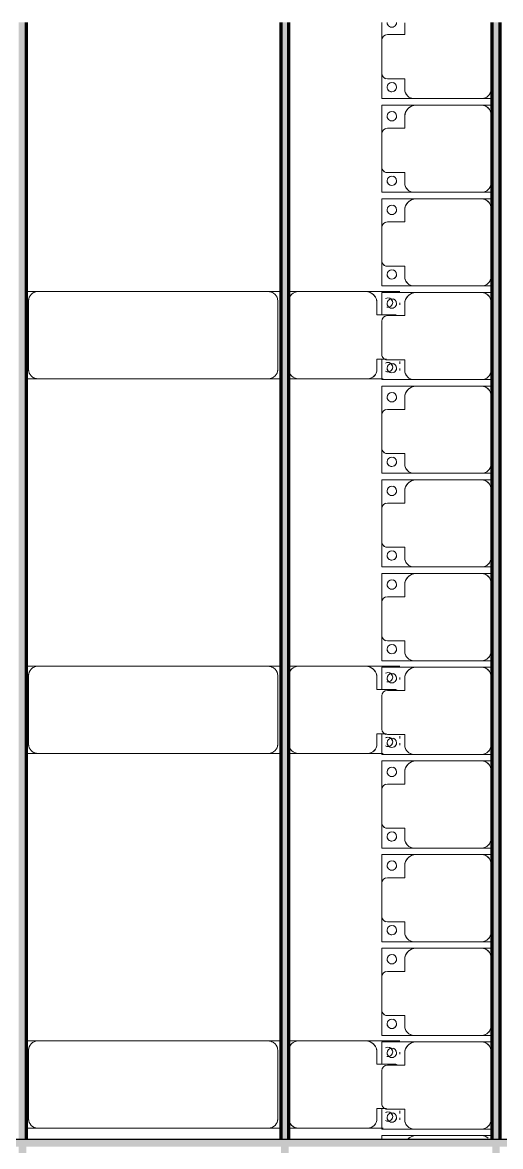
# Model space of a CAD drawing. Header units: millimetres. Extents: x -268744 to 115753, y -96240 to -10461.
# Drawn here: x -186964 to -184413, y -40647 to -34647 of the extents above; entities that cross this region are included whole.
import ezdxf

# ---------------------------------------------------------------- set-up
doc = ezdxf.new("R2010")
doc.units = ezdxf.units.MM
doc.layers.add('A-GENM', color=13, linetype='Continuous', lineweight=9)
doc.layers.add('S-BEAM', color=12, linetype='Continuous', lineweight=9)

# ---------------------------------------------------------------- blocks, each defined once
blk = doc.blocks.new('Dai phao do pin - DẢI PHAO ĐỠ PIN-V13-KHUNG KẾT CẤU BÈ PIN 1')
at = {"layer": 'A-GENM', "color": 7}
for p, q in [((67087.6, 241.6), (67149.7, 241.6)), ((67087.6, 241.6), (67149.7, 241.6)), ((68380.3, 241.6), (67149.7, 241.6)), ((68380.3, 241.6), (68447.6, 241.6)), ((68380.3, 241.6), (68447.6, 241.6)), ((68487.6, 241.6), (68539.7, 241.6)), ((68487.6, 241.6), (68539.7, 241.6)), ((68899.7, 241.6), (68539.7, 241.6)), ((68899.7, 241.6), (69082.2, 241.6)), ((69082.2, 241.6), (68899.7, 241.6)), ((67099.7, 191.6), (67099.7, -173.4)), ((68430.3, -173.4), (68430.3, 191.6)), ((68489.7, 191.6), (68489.7, -173.4)), ((68959.7, 118.2), (68959.7, 181.6)), ((69082.2, 181.2), (69082.2, 170.6)), ((69082.2, 170.6), (69082.2, 181.2)), ((69052.2, 118.2), (68959.7, 118.2)), ((68959.7, -173.4), (68959.7, -118.2)), ((68959.7, -118.2), (69010.6, -118.2)), ((69082.2, -131.3), (69082.2, -144.7)), ((69082.2, -144.7), (69082.2, -131.3)), ((69082.2, -168), (69082.2, -178.9)), ((69082.2, -178.9), (69082.2, -168)), ((67149.7, -223.4), (67087.6, -223.4)), ((67149.7, -223.4), (67087.6, -223.4)), ((67149.7, -223.4), (68380.3, -223.4)), ((68447.6, -223.4), (68380.3, -223.4)), ((68447.6, -223.4), (68380.3, -223.4)), ((68539.7, -223.4), (68487.6, -223.4)), ((68539.7, -223.4), (68487.6, -223.4)), ((68539.7, -223.4), (68909.7, -223.4)), ((68993.6, -223.4), (68909.7, -223.4)), ((68909.7, -223.4), (68993.6, -223.4))]:
    blk.add_line(p, q, dxfattribs=at)
for centre, radius, start, end in [((67149.7, 191.6), 50, 90, 180), ((68380.3, 191.6), 50, 360, 90), ((68380.3, 191.6), 50, 60, 90), ((68539.7, 191.6), 50, 90, 180), ((68899.7, 181.6), 60, 360, 90), ((67149.7, 191.6), 50, 150, 180), ((67149.7, 191.6), 50, 105, 135), ((68380.3, 191.6), 50, 15, 30), ((68539.7, 191.6), 50, 105, 180), ((68899.7, 181.6), 60, 360, 60), ((69018.6, 183.2), 25, 0, 120), ((69018.6, 183.2), 25, 90, 120), ((69018.6, 183.2), 25, 255, 0), ((69018.6, 183.2), 25, 255, 0), ((69018.6, 183.2), 25, 0, 89.86693), ((69052.2, 88.2), 30, 60, 90), ((67149.7, -173.4), 50, 180, 270), ((67149.7, -173.4), 50, 180, 210), ((68380.3, -173.4), 50, 270, 0), ((68380.3, -173.4), 50, 330, 0), ((68539.7, -173.4), 50, 180, 270), ((68539.7, -173.4), 50, 180, 255), ((68909.7, -173.4), 50, 270, 360), ((68909.7, -173.4), 50, 285, 360), ((69018.6, -161.8), 25, 0, 120), ((69018.6, -161.8), 25, 105, 120), ((69018.6, -161.8), 25, 240, 0), ((69018.6, -161.8), 25, 0, 89.86693), ((69018.6, -161.8), 25, 270.13307, 0), ((67149.7, -173.4), 50, 240, 270), ((68380.3, -173.4), 50, 285, 300), ((69018.6, -161.8), 25, 240, 270)]:
    blk.add_arc(centre, radius, start, end, dxfattribs=at)
blk = doc.blocks.new('Dai phao do pin - DẢI PHAO ĐỠ PIN-V15-KHUNG KẾT CẤU BÈ PIN 1')
at = {"layer": 'A-GENM', "color": 7}
for p, q in [((67087.6, 241.6), (67149.7, 241.6)), ((67087.6, 241.6), (67149.7, 241.6)), ((68380.3, 241.6), (67149.7, 241.6)), ((68380.3, 241.6), (68447.6, 241.6)), ((68380.3, 241.6), (68447.6, 241.6)), ((68487.6, 241.6), (68539.7, 241.6)), ((68487.6, 241.6), (68539.7, 241.6)), ((68899.7, 241.6), (68539.7, 241.6)), ((68899.7, 241.6), (69082.2, 241.6)), ((69082.2, 241.6), (68899.7, 241.6)), ((67099.7, 191.6), (67099.7, -173.4)), ((68430.3, -173.4), (68430.3, 191.6)), ((68489.7, 191.6), (68489.7, -173.4)), ((68959.7, 118.2), (68959.7, 181.6)), ((69082.2, 181.2), (69082.2, 170.6)), ((69082.2, 170.6), (69082.2, 181.2)), ((69052.2, 118.2), (68959.7, 118.2)), ((68959.7, -173.4), (68959.7, -118.2)), ((68959.7, -118.2), (69010.6, -118.2)), ((69082.2, -131.3), (69082.2, -144.7)), ((69082.2, -144.7), (69082.2, -131.3)), ((69082.2, -168), (69082.2, -178.9)), ((69082.2, -178.9), (69082.2, -168)), ((67149.7, -223.4), (67087.6, -223.4)), ((67149.7, -223.4), (67087.6, -223.4)), ((67149.7, -223.4), (68380.3, -223.4)), ((68447.6, -223.4), (68380.3, -223.4)), ((68447.6, -223.4), (68380.3, -223.4)), ((68539.7, -223.4), (68487.6, -223.4)), ((68539.7, -223.4), (68487.6, -223.4)), ((68539.7, -223.4), (68909.7, -223.4)), ((68993.6, -223.4), (68909.7, -223.4)), ((68909.7, -223.4), (68993.6, -223.4))]:
    blk.add_line(p, q, dxfattribs=at)
for centre, radius, start, end in [((67149.7, 191.6), 50, 90, 180), ((68380.3, 191.6), 50, 360, 90), ((68380.3, 191.6), 50, 60, 90), ((68539.7, 191.6), 50, 90, 180), ((68899.7, 181.6), 60, 360, 90), ((67149.7, 191.6), 50, 150, 180), ((67149.7, 191.6), 50, 105, 135), ((68380.3, 191.6), 50, 15, 30), ((68539.7, 191.6), 50, 105, 180), ((68899.7, 181.6), 60, 360, 60), ((69018.6, 183.2), 25, 0, 120), ((69018.6, 183.2), 25, 90, 120), ((69018.6, 183.2), 25, 255, 0), ((69018.6, 183.2), 25, 255, 0), ((69018.6, 183.2), 25, 0, 89.86693), ((69052.2, 88.2), 30, 60, 90), ((67149.7, -173.4), 50, 180, 270), ((67149.7, -173.4), 50, 180, 210), ((68380.3, -173.4), 50, 270, 0), ((68380.3, -173.4), 50, 330, 0), ((68539.7, -173.4), 50, 180, 270), ((68539.7, -173.4), 50, 180, 255), ((68909.7, -173.4), 50, 270, 360), ((68909.7, -173.4), 50, 285, 360), ((69018.6, -161.8), 25, 0, 120), ((69018.6, -161.8), 25, 105, 120), ((69018.6, -161.8), 25, 240, 0), ((69018.6, -161.8), 25, 0, 89.86693), ((69018.6, -161.8), 25, 270.13307, 0), ((67149.7, -173.4), 50, 240, 270), ((68380.3, -173.4), 50, 285, 300), ((69018.6, -161.8), 25, 240, 270)]:
    blk.add_arc(centre, radius, start, end, dxfattribs=at)
blk = doc.blocks.new('Dai phao do pin - DẢI PHAO ĐỠ PIN-V16-KHUNG KẾT CẤU BÈ PIN 1')
at = {"layer": 'A-GENM', "color": 7}
for p, q in [((67087.6, 241.6), (67149.7, 241.6)), ((67087.6, 241.6), (67149.7, 241.6)), ((68380.3, 241.6), (67149.7, 241.6)), ((68380.3, 241.6), (68447.6, 241.6)), ((68380.3, 241.6), (68447.6, 241.6)), ((68487.6, 241.6), (68539.7, 241.6)), ((68487.6, 241.6), (68539.7, 241.6)), ((68899.7, 241.6), (68539.7, 241.6)), ((68899.7, 241.6), (69082.2, 241.6)), ((69082.2, 241.6), (68899.7, 241.6)), ((67099.7, 191.6), (67099.7, -173.4)), ((68430.3, -173.4), (68430.3, 191.6)), ((68489.7, 191.6), (68489.7, -173.4)), ((68959.7, 118.2), (68959.7, 181.6)), ((69082.2, 181.2), (69082.2, 170.6)), ((69082.2, 170.6), (69082.2, 181.2)), ((69052.2, 118.2), (68959.7, 118.2)), ((68959.7, -173.4), (68959.7, -118.2)), ((68959.7, -118.2), (69010.6, -118.2)), ((69082.2, -131.3), (69082.2, -144.7)), ((69082.2, -144.7), (69082.2, -131.3)), ((69082.2, -168), (69082.2, -178.9)), ((69082.2, -178.9), (69082.2, -168)), ((67149.7, -223.4), (67087.6, -223.4)), ((67149.7, -223.4), (67087.6, -223.4)), ((67149.7, -223.4), (68380.3, -223.4)), ((68447.6, -223.4), (68380.3, -223.4)), ((68447.6, -223.4), (68380.3, -223.4)), ((68539.7, -223.4), (68487.6, -223.4)), ((68539.7, -223.4), (68487.6, -223.4)), ((68539.7, -223.4), (68909.7, -223.4)), ((68993.6, -223.4), (68909.7, -223.4)), ((68909.7, -223.4), (68993.6, -223.4))]:
    blk.add_line(p, q, dxfattribs=at)
for centre, radius, start, end in [((67149.7, 191.6), 50, 90, 180), ((68380.3, 191.6), 50, 360, 90), ((68380.3, 191.6), 50, 60, 90), ((68539.7, 191.6), 50, 90, 180), ((68899.7, 181.6), 60, 360, 90), ((67149.7, 191.6), 50, 150, 180), ((67149.7, 191.6), 50, 105, 135), ((68380.3, 191.6), 50, 15, 30), ((68539.7, 191.6), 50, 105, 180), ((68899.7, 181.6), 60, 360, 60), ((69018.6, 183.2), 25, 0, 120), ((69018.6, 183.2), 25, 90, 120), ((69018.6, 183.2), 25, 255, 0), ((69018.6, 183.2), 25, 255, 0), ((69018.6, 183.2), 25, 0, 89.86693), ((69052.2, 88.2), 30, 60, 90), ((67149.7, -173.4), 50, 180, 270), ((67149.7, -173.4), 50, 180, 210), ((68380.3, -173.4), 50, 270, 0), ((68380.3, -173.4), 50, 330, 0), ((68539.7, -173.4), 50, 180, 270), ((68539.7, -173.4), 50, 180, 255), ((68909.7, -173.4), 50, 270, 360), ((68909.7, -173.4), 50, 285, 360), ((69018.6, -161.8), 25, 0, 120), ((69018.6, -161.8), 25, 105, 120), ((69018.6, -161.8), 25, 240, 0), ((69018.6, -161.8), 25, 0, 89.86693), ((69018.6, -161.8), 25, 270.13307, 0), ((67149.7, -173.4), 50, 240, 270), ((68380.3, -173.4), 50, 285, 300), ((69018.6, -161.8), 25, 240, 270)]:
    blk.add_arc(centre, radius, start, end, dxfattribs=at)
blk = doc.blocks.new('Dầm C52 - Hộp 40x60-V24-KHUNG KẾT CẤU BÈ PIN 1')
at = {"layer": 'S-BEAM', "lineweight": 25}
blk.add_hatch(color=4, dxfattribs=at).paths.add_polyline_path([(-145811, -20), (145811, -20), (145811, 20), (-145811, 20)])
at = {"layer": 'S-BEAM', "color": 4, "lineweight": 25}
blk.add_line((-145811, 20), (145811, 20), dxfattribs=at)
blk = doc.blocks.new('Dải phao đi lại kèm đỡ invester - DẢI PHAO ĐI LẠI-102783-KHUNG KẾT CẤU BÈ PIN 1')
at = {"layer": 'A-GENM', "color": 7}
for p, q in [((14673.4, -729.7), (14316.8, -729.7)), ((14723.4, -722.4), (14723.4, -779.7)), ((14723.4, -722.4), (14723.4, -779.7)), ((14723.4, -1139.7), (14723.4, -779.7)), ((14758.4, -779.7), (14758.4, -722.4)), ((14758.4, -779.7), (14758.4, -722.4)), ((14758.4, -779.7), (14758.4, -1129.7)), ((15173.4, -729.7), (14808.4, -729.7)), ((15223.4, -722.4), (15223.4, -779.7)), ((15223.4, -722.4), (15223.4, -779.7)), ((15223.4, -1139.7), (15223.4, -779.7)), ((15258.4, -779.7), (15258.4, -722.4)), ((15258.4, -779.7), (15258.4, -722.4)), ((15258.4, -779.7), (15258.4, -1129.7)), ((15673.4, -729.7), (15308.4, -729.7)), ((15723.4, -722.4), (15723.4, -779.7)), ((15723.4, -722.4), (15723.4, -779.7)), ((15723.4, -1139.7), (15723.4, -779.7)), ((15758.4, -779.7), (15758.4, -722.4)), ((15758.4, -779.7), (15758.4, -722.4)), ((15758.4, -779.7), (15758.4, -1129.7)), ((16173.4, -729.7), (15808.4, -729.7)), ((16223.4, -722.4), (16223.4, -779.7)), ((16223.4, -722.4), (16223.4, -779.7)), ((16223.4, -1139.7), (16223.4, -779.7)), ((16258.4, -779.7), (16258.4, -722.4)), ((16258.4, -779.7), (16258.4, -722.4)), ((16258.4, -779.7), (16258.4, -1129.7)), ((16673.4, -729.7), (16308.4, -729.7)), ((16723.4, -722.4), (16723.4, -779.7)), ((16723.4, -722.4), (16723.4, -779.7)), ((16723.4, -1139.7), (16723.4, -779.7)), ((16758.4, -779.7), (16758.4, -722.4)), ((16758.4, -779.7), (16758.4, -722.4)), ((16758.4, -779.7), (16758.4, -1129.7)), ((17173.4, -729.7), (16808.4, -729.7)), ((17223.4, -722.4), (17223.4, -779.7)), ((17223.4, -722.4), (17223.4, -779.7)), ((17223.4, -1139.7), (17223.4, -779.7)), ((17258.4, -779.7), (17258.4, -722.4)), ((17258.4, -779.7), (17258.4, -722.4)), ((17258.4, -779.7), (17258.4, -1129.7)), ((17673.4, -729.7), (17308.4, -729.7)), ((17723.4, -722.4), (17723.4, -779.7)), ((17723.4, -722.4), (17723.4, -779.7)), ((17723.4, -1139.7), (17723.4, -779.7)), ((17758.4, -779.7), (17758.4, -722.4)), ((17758.4, -779.7), (17758.4, -722.4)), ((17758.4, -779.7), (17758.4, -1129.7)), ((18173.4, -729.7), (17808.4, -729.7)), ((18223.4, -722.4), (18223.4, -779.7)), ((18223.4, -722.4), (18223.4, -779.7)), ((18223.4, -1139.7), (18223.4, -779.7)), ((18258.4, -779.7), (18258.4, -722.4)), ((18258.4, -779.7), (18258.4, -722.4)), ((18258.4, -779.7), (18258.4, -1129.7)), ((18673.4, -729.7), (18308.4, -729.7)), ((18723.4, -722.4), (18723.4, -779.7)), ((18723.4, -722.4), (18723.4, -779.7)), ((18723.4, -1139.7), (18723.4, -779.7)), ((18758.4, -779.7), (18758.4, -722.4)), ((18758.4, -779.7), (18758.4, -722.4)), ((18758.4, -779.7), (18758.4, -1129.7)), ((19173.4, -729.7), (18808.4, -729.7)), ((19223.4, -722.4), (19223.4, -779.7)), ((19223.4, -722.4), (19223.4, -779.7)), ((19223.4, -1139.7), (19223.4, -779.7)), ((19258.4, -779.7), (19258.4, -722.4)), ((19258.4, -779.7), (19258.4, -722.4)), ((19258.4, -779.7), (19258.4, -1129.7)), ((19673.4, -729.7), (19308.4, -729.7)), ((19723.4, -722.4), (19723.4, -779.7)), ((19723.4, -722.4), (19723.4, -779.7)), ((19723.4, -1139.7), (19723.4, -779.7)), ((19758.4, -779.7), (19758.4, -722.4)), ((19758.4, -779.7), (19758.4, -722.4)), ((19758.4, -779.7), (19758.4, -1129.7)), ((20173.4, -729.7), (19808.4, -729.7)), ((20223.4, -722.4), (20223.4, -779.7)), ((20223.4, -722.4), (20223.4, -779.7)), ((20223.4, -1139.7), (20223.4, -779.7)), ((20258.4, -779.7), (20258.4, -722.4)), ((20258.4, -779.7), (20258.4, -722.4)), ((20258.4, -779.7), (20258.4, -1129.7)), ((14723.4, -1139.7), (14723.4, -1312.2)), ((14723.4, -1312.2), (14723.4, -1139.7)), ((14758.4, -1312.2), (14758.4, -1129.7)), ((14758.4, -1129.7), (14758.4, -1312.2)), ((15223.4, -1139.7), (15223.4, -1312.2)), ((15223.4, -1312.2), (15223.4, -1139.7)), ((15258.4, -1312.2), (15258.4, -1129.7)), ((15258.4, -1129.7), (15258.4, -1312.2)), ((15723.4, -1139.7), (15723.4, -1312.2)), ((15723.4, -1312.2), (15723.4, -1139.7)), ((15758.4, -1312.2), (15758.4, -1129.7)), ((15758.4, -1129.7), (15758.4, -1312.2)), ((16223.4, -1139.7), (16223.4, -1312.2)), ((16223.4, -1312.2), (16223.4, -1139.7)), ((16258.4, -1312.2), (16258.4, -1129.7)), ((16258.4, -1129.7), (16258.4, -1312.2)), ((16723.4, -1139.7), (16723.4, -1312.2)), ((16723.4, -1312.2), (16723.4, -1139.7)), ((16758.4, -1312.2), (16758.4, -1129.7)), ((16758.4, -1129.7), (16758.4, -1312.2)), ((17223.4, -1139.7), (17223.4, -1312.2)), ((17223.4, -1312.2), (17223.4, -1139.7)), ((17258.4, -1312.2), (17258.4, -1129.7)), ((17258.4, -1129.7), (17258.4, -1312.2)), ((17723.4, -1139.7), (17723.4, -1312.2)), ((17723.4, -1312.2), (17723.4, -1139.7)), ((17758.4, -1312.2), (17758.4, -1129.7)), ((17758.4, -1129.7), (17758.4, -1312.2)), ((18223.4, -1139.7), (18223.4, -1312.2)), ((18223.4, -1312.2), (18223.4, -1139.7)), ((18258.4, -1312.2), (18258.4, -1129.7)), ((18258.4, -1129.7), (18258.4, -1312.2)), ((18723.4, -1139.7), (18723.4, -1312.2)), ((18723.4, -1312.2), (18723.4, -1139.7)), ((18758.4, -1312.2), (18758.4, -1129.7)), ((18758.4, -1129.7), (18758.4, -1312.2)), ((19223.4, -1139.7), (19223.4, -1312.2)), ((19223.4, -1312.2), (19223.4, -1139.7)), ((19258.4, -1312.2), (19258.4, -1129.7)), ((19258.4, -1129.7), (19258.4, -1312.2)), ((19723.4, -1139.7), (19723.4, -1312.2)), ((19723.4, -1312.2), (19723.4, -1139.7)), ((19758.4, -1312.2), (19758.4, -1129.7)), ((19758.4, -1129.7), (19758.4, -1312.2)), ((20223.4, -1139.7), (20223.4, -1312.2)), ((20223.4, -1312.2), (20223.4, -1139.7)), ((20258.4, -1312.2), (20258.4, -1129.7)), ((20258.4, -1129.7), (20258.4, -1312.2)), ((14318.4, -1189.7), (14381.8, -1189.7)), ((14381.8, -1189.7), (14381.8, -1282.2)), ((14618.2, -1282.2), (14618.2, -1189.7)), ((14618.2, -1189.7), (14673.4, -1189.7)), ((14818.4, -1189.7), (14881.8, -1189.7)), ((14881.8, -1189.7), (14881.8, -1282.2)), ((15118.2, -1282.2), (15118.2, -1189.7)), ((15118.2, -1189.7), (15173.4, -1189.7)), ((15318.4, -1189.7), (15381.8, -1189.7)), ((15381.8, -1189.7), (15381.8, -1282.2)), ((15618.2, -1282.2), (15618.2, -1189.7)), ((15618.2, -1189.7), (15673.4, -1189.7)), ((15818.4, -1189.7), (15881.8, -1189.7)), ((15881.8, -1189.7), (15881.8, -1282.2)), ((16118.2, -1282.2), (16118.2, -1189.7)), ((16118.2, -1189.7), (16173.4, -1189.7)), ((16318.4, -1189.7), (16381.8, -1189.7)), ((16381.8, -1189.7), (16381.8, -1282.2)), ((16618.2, -1282.2), (16618.2, -1189.7)), ((16618.2, -1189.7), (16673.4, -1189.7)), ((16818.4, -1189.7), (16881.8, -1189.7)), ((16881.8, -1189.7), (16881.8, -1282.2)), ((17118.2, -1282.2), (17118.2, -1189.7)), ((17118.2, -1189.7), (17173.4, -1189.7)), ((17318.4, -1189.7), (17381.8, -1189.7)), ((17381.8, -1189.7), (17381.8, -1282.2)), ((17618.2, -1282.2), (17618.2, -1189.7)), ((17618.2, -1189.7), (17673.4, -1189.7)), ((17818.4, -1189.7), (17881.8, -1189.7)), ((17881.8, -1189.7), (17881.8, -1282.2)), ((18118.2, -1282.2), (18118.2, -1189.7)), ((18118.2, -1189.7), (18173.4, -1189.7)), ((18318.4, -1189.7), (18381.8, -1189.7)), ((18381.8, -1189.7), (18381.8, -1282.2)), ((18618.2, -1282.2), (18618.2, -1189.7)), ((18618.2, -1189.7), (18673.4, -1189.7)), ((18818.4, -1189.7), (18881.8, -1189.7)), ((18881.8, -1189.7), (18881.8, -1282.2)), ((19118.2, -1282.2), (19118.2, -1189.7)), ((19118.2, -1189.7), (19173.4, -1189.7)), ((19318.4, -1189.7), (19381.8, -1189.7)), ((19381.8, -1189.7), (19381.8, -1282.2)), ((19618.2, -1282.2), (19618.2, -1189.7)), ((19618.2, -1189.7), (19673.4, -1189.7)), ((19818.4, -1189.7), (19881.8, -1189.7)), ((19881.8, -1189.7), (19881.8, -1282.2)), ((20118.2, -1282.2), (20118.2, -1189.7)), ((20118.2, -1189.7), (20173.4, -1189.7)), ((14411.8, -1312.2), (14316.8, -1312.2)), ((14316.8, -1312.2), (14411.8, -1312.2)), ((14411.8, -1312.2), (14588.2, -1312.2)), ((14723.4, -1312.2), (14588.2, -1312.2)), ((14588.2, -1312.2), (14723.4, -1312.2)), ((14911.8, -1312.2), (14758.4, -1312.2)), ((14758.4, -1312.2), (14911.8, -1312.2)), ((14911.8, -1312.2), (15088.2, -1312.2)), ((15223.4, -1312.2), (15088.2, -1312.2)), ((15088.2, -1312.2), (15223.4, -1312.2)), ((15411.8, -1312.2), (15258.4, -1312.2)), ((15258.4, -1312.2), (15411.8, -1312.2)), ((15411.8, -1312.2), (15588.2, -1312.2)), ((15723.4, -1312.2), (15588.2, -1312.2)), ((15588.2, -1312.2), (15723.4, -1312.2)), ((15876.8, -1312.2), (15758.4, -1312.2)), ((15758.4, -1312.2), (15876.8, -1312.2)), ((15911.8, -1312.2), (16088.2, -1312.2)), ((16223.4, -1312.2), (16113.2, -1312.2)), ((16113.2, -1312.2), (16223.4, -1312.2)), ((16411.8, -1312.2), (16258.4, -1312.2)), ((16258.4, -1312.2), (16411.8, -1312.2)), ((16411.8, -1312.2), (16588.2, -1312.2)), ((16723.4, -1312.2), (16588.2, -1312.2)), ((16588.2, -1312.2), (16723.4, -1312.2)), ((16911.8, -1312.2), (16758.4, -1312.2)), ((16758.4, -1312.2), (16911.8, -1312.2)), ((16911.8, -1312.2), (17088.2, -1312.2)), ((17223.4, -1312.2), (17088.2, -1312.2)), ((17088.2, -1312.2), (17223.4, -1312.2)), ((17411.8, -1312.2), (17258.4, -1312.2)), ((17258.4, -1312.2), (17411.8, -1312.2)), ((17411.8, -1312.2), (17588.2, -1312.2)), ((17723.4, -1312.2), (17588.2, -1312.2)), ((17588.2, -1312.2), (17723.4, -1312.2)), ((17876.8, -1312.2), (17758.4, -1312.2)), ((17758.4, -1312.2), (17876.8, -1312.2)), ((17911.8, -1312.2), (18088.2, -1312.2)), ((18223.4, -1312.2), (18113.2, -1312.2)), ((18113.2, -1312.2), (18223.4, -1312.2)), ((18411.8, -1312.2), (18258.4, -1312.2)), ((18258.4, -1312.2), (18411.8, -1312.2)), ((18411.8, -1312.2), (18588.2, -1312.2)), ((18723.4, -1312.2), (18588.2, -1312.2)), ((18588.2, -1312.2), (18723.4, -1312.2)), ((18911.8, -1312.2), (18758.4, -1312.2)), ((18758.4, -1312.2), (18911.8, -1312.2)), ((18911.8, -1312.2), (19088.2, -1312.2)), ((19223.4, -1312.2), (19088.2, -1312.2)), ((19088.2, -1312.2), (19223.4, -1312.2)), ((19411.8, -1312.2), (19258.4, -1312.2)), ((19258.4, -1312.2), (19411.8, -1312.2)), ((19411.8, -1312.2), (19588.2, -1312.2)), ((19723.4, -1312.2), (19588.2, -1312.2)), ((19588.2, -1312.2), (19723.4, -1312.2)), ((19876.8, -1312.2), (19758.4, -1312.2)), ((19758.4, -1312.2), (19876.8, -1312.2)), ((19911.8, -1312.2), (20088.2, -1312.2)), ((20223.4, -1312.2), (20113.2, -1312.2)), ((20113.2, -1312.2), (20223.4, -1312.2)), ((20276.8, -1312.2), (20258.4, -1312.2)), ((20258.4, -1312.2), (20276.8, -1312.2))]:
    blk.add_line(p, q, dxfattribs=at)
for centre, radius, start, end in [((14673.4, -779.7), 50, 0, 90), ((14673.4, -779.7), 50, 15, 90), ((14808.4, -779.7), 50, 90, 180), ((14808.4, -779.7), 50, 90, 165), ((15173.4, -779.7), 50, 0, 90), ((15173.4, -779.7), 50, 15, 90), ((15308.4, -779.7), 50, 90, 180), ((15308.4, -779.7), 50, 90, 165), ((15673.4, -779.7), 50, 360, 90), ((15673.4, -779.7), 50, 15, 90), ((15808.4, -779.7), 50, 90, 180), ((15808.4, -779.7), 50, 90, 165), ((16173.4, -779.7), 50, 360, 90), ((16173.4, -779.7), 50, 15, 90), ((16308.4, -779.7), 50, 90, 180), ((16308.4, -779.7), 50, 90, 165), ((16673.4, -779.7), 50, 360, 90), ((16673.4, -779.7), 50, 15, 90), ((16808.4, -779.7), 50, 90, 180), ((16808.4, -779.7), 50, 90, 165), ((17173.4, -779.7), 50, 360, 90), ((17173.4, -779.7), 50, 15, 90), ((17308.4, -779.7), 50, 90, 180), ((17308.4, -779.7), 50, 90, 165), ((17673.4, -779.7), 50, 360, 90), ((17673.4, -779.7), 50, 15, 90), ((17808.4, -779.7), 50, 90, 180), ((17808.4, -779.7), 50, 90, 165), ((18173.4, -779.7), 50, 360, 90), ((18173.4, -779.7), 50, 15, 90), ((18308.4, -779.7), 50, 90, 180), ((18308.4, -779.7), 50, 90, 165), ((18673.4, -779.7), 50, 360, 90), ((18673.4, -779.7), 50, 15, 90), ((18808.4, -779.7), 50, 90, 180), ((18808.4, -779.7), 50, 90, 165), ((19173.4, -779.7), 50, 360, 90), ((19173.4, -779.7), 50, 15, 90), ((19308.4, -779.7), 50, 90, 180), ((19308.4, -779.7), 50, 90, 165), ((19673.4, -779.7), 50, 0, 90), ((19673.4, -779.7), 50, 15, 90), ((19808.4, -779.7), 50, 90, 180), ((19808.4, -779.7), 50, 90, 165), ((20173.4, -779.7), 50, 0, 90), ((20173.4, -779.7), 50, 15, 90), ((20308.4, -779.7), 50, 135, 180), ((20308.4, -779.7), 50, 135, 165), ((14673.4, -1139.7), 50, 270, 360), ((14818.4, -1129.7), 60, 180, 270), ((15173.4, -1139.7), 50, 270, 0), ((15318.4, -1129.7), 60, 180, 270), ((15673.4, -1139.7), 50, 270, 0), ((15818.4, -1129.7), 60, 180, 270), ((16173.4, -1139.7), 50, 270, 360), ((16318.4, -1129.7), 60, 180, 270), ((16673.4, -1139.7), 50, 270, 0), ((16818.4, -1129.7), 60, 180, 270), ((17173.4, -1139.7), 50, 270, 0), ((17318.4, -1129.7), 60, 180, 270), ((17673.4, -1139.7), 50, 270, 0), ((17818.4, -1129.7), 60, 180, 270), ((18173.4, -1139.7), 50, 270, 0), ((18318.4, -1129.7), 60, 180, 270), ((18673.4, -1139.7), 50, 270, 360), ((18818.4, -1129.7), 60, 180, 270), ((19173.4, -1139.7), 50, 270, 360), ((19318.4, -1129.7), 60, 180, 270), ((19673.4, -1139.7), 50, 270, 0), ((19818.4, -1129.7), 60, 180, 270), ((20173.4, -1139.7), 50, 270, 0), ((20318.4, -1129.7), 60, 180, 225), ((14673.4, -1139.7), 50, 270, 345), ((14818.4, -1129.7), 60, 215.45098, 270), ((15173.4, -1139.7), 50, 270, 345), ((15318.4, -1129.7), 60, 210, 270), ((15673.4, -1139.7), 50, 270, 345), ((15818.4, -1129.7), 60, 210, 270), ((16173.4, -1139.7), 50, 270, 345), ((16318.4, -1129.7), 60, 210, 270), ((16673.4, -1139.7), 50, 270, 345), ((16818.4, -1129.7), 60, 210, 270), ((17173.4, -1139.7), 50, 270, 345), ((17318.4, -1129.7), 60, 210, 270), ((17673.4, -1139.7), 50, 270, 345), ((17818.4, -1129.7), 60, 210, 270), ((18173.4, -1139.7), 50, 270, 345), ((18318.4, -1129.7), 60, 210, 270), ((18673.4, -1139.7), 50, 270, 345), ((18818.4, -1129.7), 60, 210, 270), ((19173.4, -1139.7), 50, 270, 345), ((19318.4, -1129.7), 60, 210, 270), ((19673.4, -1139.7), 50, 270, 345), ((19818.4, -1129.7), 60, 210, 270), ((20173.4, -1139.7), 50, 270, 345), ((20318.4, -1129.7), 60, 210, 225), ((14316.8, -1258.6), 25, 270, 90), ((14316.8, -1258.6), 25, 60, 90), ((14316.8, -1258.6), 25, 270, 30), ((14661.8, -1258.6), 25, 90, 270), ((14661.8, -1258.6), 25, 180, 270), ((14661.8, -1258.6), 25, 90, 165), ((14661.8, -1258.6), 25, 270, 90), ((14661.8, -1258.6), 25, 15, 90), ((14661.8, -1258.6), 25, 270, 0), ((14816.8, -1258.6), 25, 90, 270), ((14816.8, -1258.6), 25, 180, 270), ((14816.8, -1258.6), 25, 90, 165), ((14816.8, -1258.6), 25, 270, 90), ((14816.8, -1258.6), 25, 60, 90), ((14816.8, -1258.6), 25, 270, 30), ((15161.8, -1258.6), 25, 90, 270), ((15161.8, -1258.6), 25, 180, 270), ((15161.8, -1258.6), 25, 90, 165), ((15161.8, -1258.6), 25, 270, 90), ((15161.8, -1258.6), 25, 15, 90), ((15161.8, -1258.6), 25, 270, 360), ((15316.8, -1258.6), 25, 90, 270), ((15316.8, -1258.6), 25, 180, 270), ((15316.8, -1258.6), 25, 90, 165), ((15316.8, -1258.6), 25, 270, 90), ((15316.8, -1258.6), 25, 60, 90), ((15316.8, -1258.6), 25, 270, 30), ((15661.8, -1258.6), 25, 90, 270), ((15661.8, -1258.6), 25, 180, 270), ((15661.8, -1258.6), 25, 90, 165), ((15661.8, -1258.6), 25, 270, 90), ((15661.8, -1258.6), 25, 15, 90), ((15661.8, -1258.6), 25, 270, 360), ((15816.8, -1258.6), 25, 90, 270), ((15816.8, -1258.6), 25, 180, 270), ((15816.8, -1258.6), 25, 90, 165), ((15816.8, -1258.6), 25, 270, 90), ((15816.8, -1258.6), 25, 60, 90), ((15816.8, -1258.6), 25, 270, 30), ((16161.8, -1258.6), 25, 90, 270), ((16161.8, -1258.6), 25, 180, 270), ((16161.8, -1258.6), 25, 90, 165), ((16161.8, -1258.6), 25, 270, 90), ((16161.8, -1258.6), 25, 15, 90), ((16161.8, -1258.6), 25, 270, 360), ((16316.8, -1258.6), 25, 90, 270), ((16316.8, -1258.6), 25, 180, 270), ((16316.8, -1258.6), 25, 90, 165), ((16316.8, -1258.6), 25, 270, 90), ((16316.8, -1258.6), 25, 60, 90), ((16316.8, -1258.6), 25, 270, 30), ((16661.8, -1258.6), 25, 90, 270), ((16661.8, -1258.6), 25, 180, 270), ((16661.8, -1258.6), 25, 90, 165), ((16661.8, -1258.6), 25, 270, 90), ((16661.8, -1258.6), 25, 15, 90), ((16661.8, -1258.6), 25, 270, 0), ((16816.8, -1258.6), 25, 90, 270), ((16816.8, -1258.6), 25, 180, 270), ((16816.8, -1258.6), 25, 90, 165), ((16816.8, -1258.6), 25, 270, 90), ((16816.8, -1258.6), 25, 60, 90), ((16816.8, -1258.6), 25, 270, 30), ((17161.8, -1258.6), 25, 90, 270), ((17161.8, -1258.6), 25, 180, 270), ((17161.8, -1258.6), 25, 90, 165), ((17161.8, -1258.6), 25, 270, 90), ((17161.8, -1258.6), 25, 15, 90), ((17161.8, -1258.6), 25, 270, 0), ((17316.8, -1258.6), 25, 90, 270), ((17316.8, -1258.6), 25, 180, 270), ((17316.8, -1258.6), 25, 90, 165), ((17316.8, -1258.6), 25, 270, 90), ((17316.8, -1258.6), 25, 60, 90), ((17316.8, -1258.6), 25, 270, 30), ((17661.8, -1258.6), 25, 90, 270), ((17661.8, -1258.6), 25, 180, 270), ((17661.8, -1258.6), 25, 90, 165), ((17661.8, -1258.6), 25, 270, 90), ((17661.8, -1258.6), 25, 15, 90), ((17661.8, -1258.6), 25, 270, 360), ((17816.8, -1258.6), 25, 90, 270), ((17816.8, -1258.6), 25, 180, 270), ((17816.8, -1258.6), 25, 90, 165), ((17816.8, -1258.6), 25, 270, 90), ((17816.8, -1258.6), 25, 60, 90), ((17816.8, -1258.6), 25, 270, 30), ((18161.8, -1258.6), 25, 90, 270), ((18161.8, -1258.6), 25, 180, 270), ((18161.8, -1258.6), 25, 90, 165), ((18161.8, -1258.6), 25, 270, 90), ((18161.8, -1258.6), 25, 15, 90), ((18161.8, -1258.6), 25, 270, 360), ((18316.8, -1258.6), 25, 90, 270), ((18316.8, -1258.6), 25, 180, 270), ((18316.8, -1258.6), 25, 90, 165), ((18316.8, -1258.6), 25, 270, 90), ((18316.8, -1258.6), 25, 60, 90), ((18316.8, -1258.6), 25, 270, 30), ((18661.8, -1258.6), 25, 90, 270), ((18661.8, -1258.6), 25, 180, 270), ((18661.8, -1258.6), 25, 90, 165), ((18661.8, -1258.6), 25, 270, 90), ((18661.8, -1258.6), 25, 15, 90), ((18661.8, -1258.6), 25, 270, 0), ((18816.8, -1258.6), 25, 90, 270), ((18816.8, -1258.6), 25, 180, 270), ((18816.8, -1258.6), 25, 90, 165), ((18816.8, -1258.6), 25, 270, 90), ((18816.8, -1258.6), 25, 60, 90), ((18816.8, -1258.6), 25, 270, 30), ((19161.8, -1258.6), 25, 90, 270), ((19161.8, -1258.6), 25, 180, 270), ((19161.8, -1258.6), 25, 90, 165), ((19161.8, -1258.6), 25, 270, 90), ((19161.8, -1258.6), 25, 15, 90), ((19161.8, -1258.6), 25, 270, 0), ((19316.8, -1258.6), 25, 90, 270), ((19316.8, -1258.6), 25, 180, 270), ((19316.8, -1258.6), 25, 90, 165), ((19316.8, -1258.6), 25, 270, 90), ((19316.8, -1258.6), 25, 60, 90), ((19316.8, -1258.6), 25, 270, 30), ((19661.8, -1258.6), 25, 90, 270), ((19661.8, -1258.6), 25, 180, 270), ((19661.8, -1258.6), 25, 90, 165), ((19661.8, -1258.6), 25, 270, 90), ((19661.8, -1258.6), 25, 15, 90), ((19661.8, -1258.6), 25, 270, 360), ((19816.8, -1258.6), 25, 90, 270), ((19816.8, -1258.6), 25, 180, 270), ((19816.8, -1258.6), 25, 90, 165), ((19816.8, -1258.6), 25, 270, 90), ((19816.8, -1258.6), 25, 60, 90), ((19816.8, -1258.6), 25, 270, 30), ((20161.8, -1258.6), 25, 90, 270), ((20161.8, -1258.6), 25, 180, 270), ((20161.8, -1258.6), 25, 90, 165), ((20161.8, -1258.6), 25, 270, 90), ((20161.8, -1258.6), 25, 15, 90), ((20161.8, -1258.6), 25, 270, 0), ((14411.8, -1282.2), 30, 180, 270), ((14411.8, -1282.2), 30, 195, 225), ((14411.8, -1282.2), 30, 195, 255), ((14411.8, -1282.2), 30, 195, 225), ((14588.2, -1282.2), 30, 270, 360), ((14588.2, -1282.2), 30, 285, 345), ((14588.2, -1282.2), 30, 285, 300), ((14588.2, -1282.2), 30, 285, 300), ((14588.2, -1282.2), 30, 315, 345), ((14588.2, -1282.2), 30, 315, 345), ((14911.8, -1282.2), 30, 180, 270), ((14911.8, -1282.2), 30, 195, 225), ((14911.8, -1282.2), 30, 195, 255), ((14911.8, -1282.2), 30, 195, 225), ((15088.2, -1282.2), 30, 270, 0), ((15088.2, -1282.2), 30, 285, 345), ((15088.2, -1282.2), 30, 285, 300), ((15088.2, -1282.2), 30, 285, 300), ((15088.2, -1282.2), 30, 315, 345), ((15088.2, -1282.2), 30, 315, 345), ((15411.8, -1282.2), 30, 180, 270), ((15411.8, -1282.2), 30, 195, 225), ((15411.8, -1282.2), 30, 195, 255), ((15411.8, -1282.2), 30, 195, 225), ((15588.2, -1282.2), 30, 270, 0), ((15588.2, -1282.2), 30, 285, 345), ((15588.2, -1282.2), 30, 285, 300), ((15588.2, -1282.2), 30, 285, 300), ((15588.2, -1282.2), 30, 315, 345), ((15588.2, -1282.2), 30, 315, 345), ((15911.8, -1282.2), 30, 180, 270), ((16088.2, -1282.2), 30, 270, 0), ((16088.2, -1282.2), 30, 330, 345), ((16088.2, -1282.2), 30, 330, 345), ((16411.8, -1282.2), 30, 180, 270), ((16411.8, -1282.2), 30, 195, 225), ((16411.8, -1282.2), 30, 195, 255), ((16411.8, -1282.2), 30, 195, 225), ((16588.2, -1282.2), 30, 270, 0), ((16588.2, -1282.2), 30, 285, 345), ((16588.2, -1282.2), 30, 285, 300), ((16588.2, -1282.2), 30, 285, 300), ((16588.2, -1282.2), 30, 315, 345), ((16588.2, -1282.2), 30, 315, 345), ((16911.8, -1282.2), 30, 180, 270), ((16911.8, -1282.2), 30, 195, 225), ((16911.8, -1282.2), 30, 195, 255), ((16911.8, -1282.2), 30, 195, 225), ((17088.2, -1282.2), 30, 270, 0), ((17088.2, -1282.2), 30, 285, 345), ((17088.2, -1282.2), 30, 285, 300), ((17088.2, -1282.2), 30, 285, 300), ((17088.2, -1282.2), 30, 315, 345), ((17088.2, -1282.2), 30, 315, 345), ((17411.8, -1282.2), 30, 180, 270), ((17411.8, -1282.2), 30, 195, 225), ((17411.8, -1282.2), 30, 195, 255), ((17411.8, -1282.2), 30, 195, 225), ((17588.2, -1282.2), 30, 270, 360), ((17588.2, -1282.2), 30, 285, 345), ((17588.2, -1282.2), 30, 285, 300), ((17588.2, -1282.2), 30, 285, 300), ((17588.2, -1282.2), 30, 315, 345), ((17588.2, -1282.2), 30, 315, 345), ((17911.8, -1282.2), 30, 180, 270), ((18088.2, -1282.2), 30, 270, 360), ((18088.2, -1282.2), 30, 330, 345), ((18088.2, -1282.2), 30, 330, 345), ((18411.8, -1282.2), 30, 180, 270), ((18411.8, -1282.2), 30, 195, 225), ((18411.8, -1282.2), 30, 195, 255), ((18411.8, -1282.2), 30, 195, 225), ((18588.2, -1282.2), 30, 270, 0), ((18588.2, -1282.2), 30, 285, 345), ((18588.2, -1282.2), 30, 285, 300), ((18588.2, -1282.2), 30, 285, 300), ((18588.2, -1282.2), 30, 315, 345), ((18588.2, -1282.2), 30, 315, 345), ((18911.8, -1282.2), 30, 180, 270), ((18911.8, -1282.2), 30, 195, 225), ((18911.8, -1282.2), 30, 195, 255), ((18911.8, -1282.2), 30, 195, 225), ((19088.2, -1282.2), 30, 270, 360), ((19088.2, -1282.2), 30, 285, 345), ((19088.2, -1282.2), 30, 285, 300), ((19088.2, -1282.2), 30, 285, 300), ((19088.2, -1282.2), 30, 315, 345), ((19088.2, -1282.2), 30, 315, 345), ((19411.8, -1282.2), 30, 180, 270), ((19411.8, -1282.2), 30, 195, 225), ((19411.8, -1282.2), 30, 195, 255), ((19411.8, -1282.2), 30, 195, 225), ((19588.2, -1282.2), 30, 270, 0), ((19588.2, -1282.2), 30, 285, 345), ((19588.2, -1282.2), 30, 285, 300), ((19588.2, -1282.2), 30, 285, 300), ((19588.2, -1282.2), 30, 315, 345), ((19588.2, -1282.2), 30, 315, 345), ((19911.8, -1282.2), 30, 180, 270), ((20088.2, -1282.2), 30, 270, 0), ((20088.2, -1282.2), 30, 330, 345), ((20088.2, -1282.2), 30, 330, 345)]:
    blk.add_arc(centre, radius, start, end, dxfattribs=at)
blk = doc.blocks.new('Dầm C52 - Dầm C52-V2-KHUNG KẾT CẤU BÈ PIN 1')
at = {"layer": 'S-BEAM', "lineweight": 140}
h = blk.add_hatch(color=1, dxfattribs=at)
h.paths.add_polyline_path([(-25480.9, 20), (-25480.9, -20), (-25440.9, -20), (-25440.9, 20)])
h.paths.add_polyline_path([(-25400.9, 20), (-25400.9, -20), (-19440.9, -20), (-19443, 20), (-24983.5, 20)])
h.paths.add_polyline_path([(-19400.9, 20), (-19400.9, -20), (-13440.9, -20), (-13440.9, 20), (-18519.6, 20)])
h.paths.add_polyline_path([(-13400.9, -20), (-7440.9, -20), (-7440.9, 20), (-13400.9, 20)])
h.paths.add_polyline_path([(-7400.9, 20), (-7400.9, -20), (-1440.9, -20), (-1440.9, 20), (-6515.3, 20)])
h.paths.add_polyline_path([(-1400.9, 20), (-1400.9, -20), (4559.1, -20), (4559.1, 20), (-974.9, 20)])
h.paths.add_polyline_path([(4599.1, -20), (10559.1, -20), (10559.1, 20), (4599.1, 20)])
h.paths.add_polyline_path([(10599.1, -20), (16559.1, -20), (16559.1, 20), (10599.1, 20)])
h.paths.add_polyline_path([(16599.1, 20), (16599.1, -20), (22559.1, -20), (22559.1, 20), (17493.2, 20)])
h.paths.add_polyline_path([(22599.1, 20), (22599.1, -20), (25259.1, -20), (25259.1, 20), (23033.7, 20)])
h.paths.add_polyline_path([(25299.1, -20), (25480.9, -20), (25480.9, 20), (25299.1, 20)])
at = {"layer": 'S-BEAM', "color": 1, "lineweight": 140}
blk.add_line((10559.1, -20), (4599.1, -20), dxfattribs=at)
blk = doc.blocks.new('Dầm C52 - Dầm C52-V19-KHUNG KẾT CẤU BÈ PIN 1')
at = {"layer": 'S-BEAM', "lineweight": 140}
h = blk.add_hatch(color=1, dxfattribs=at)
h.paths.add_polyline_path([(-25480.9, 20), (-25480.9, -20), (-25440.9, -20), (-25445.2, 20)])
h.paths.add_polyline_path([(-25400.9, -20), (-19440.9, -20), (-19443, 20), (-25400.9, 20)])
h.paths.add_polyline_path([(-19400.9, -20), (-13440.9, -20), (-13440.9, 20), (-19400.9, 20)])
h.paths.add_polyline_path([(-13400.9, -20), (-7440.9, -20), (-7440.9, 20), (-13400.9, 20)])
h.paths.add_polyline_path([(-7400.9, -20), (-1440.9, -20), (-1440.9, 20), (-7400.9, 20)])
h.paths.add_polyline_path([(-1400.9, -20), (4559.1, -20), (4559.1, 20), (-1400.9, 20)])
h.paths.add_polyline_path([(4599.1, -20), (10559.1, -20), (10559.1, 20), (4599.1, 20)])
h.paths.add_polyline_path([(10599.1, -20), (16559.1, -20), (16559.1, 20), (10599.1, 20)])
h.paths.add_polyline_path([(16599.1, -20), (22559.1, -20), (22559.1, 20), (16599.1, 20)])
h.paths.add_polyline_path([(22599.1, -20), (25259.1, -20), (25259.1, 20), (22599.1, 20)])
h.paths.add_polyline_path([(25299.1, 20), (25299.1, -20), (25441.8, -20), (25441.8, 20)])
at = {"layer": 'S-BEAM', "color": 1, "lineweight": 140}
for p, q in [((4599.1, 20), (10559.1, 20)), ((10559.1, -20), (4599.1, -20))]:
    blk.add_line(p, q, dxfattribs=at)
blk = doc.blocks.new('Dầm C52 - Dầm C52-V1-KHUNG KẾT CẤU BÈ PIN 1')
at = {"layer": 'S-BEAM', "lineweight": 140}
h = blk.add_hatch(color=1, dxfattribs=at)
h.paths.add_polyline_path([(-25480.9, 20), (-25480.9, -20), (-25440.9, -20), (-25445.2, 20)])
h.paths.add_polyline_path([(-25400.9, -20), (-19440.9, -20), (-19443, 20), (-25400.9, 20)])
h.paths.add_polyline_path([(-19400.9, 20), (-19400.9, -20), (-13440.9, -20), (-13440.9, 20), (-18981.3, 20)])
h.paths.add_polyline_path([(-13400.9, -20), (-7440.9, -20), (-7440.9, 20), (-13400.9, 20)])
h.paths.add_polyline_path([(-7400.9, 20), (-7400.9, -20), (-1440.9, -20), (-1440.9, 20), (-6977, 20)])
h.paths.add_polyline_path([(-1400.9, -20), (4559.1, -20), (4559.1, 20), (-1400.9, 20)])
h.paths.add_polyline_path([(4599.1, 20), (4599.1, -20), (10559.1, -20), (10559.1, 20), (5027.2, 20)])
h.paths.add_polyline_path([(10599.1, -20), (16559.1, -20), (16559.1, 20), (10599.1, 20)])
h.paths.add_polyline_path([(16599.1, 20), (16599.1, -20), (22559.1, -20), (22559.1, 20), (17031.5, 20)])
h.paths.add_polyline_path([(22599.1, -20), (25259.1, -20), (25259.1, 20), (22599.1, 20)])
h.paths.add_polyline_path([(25299.1, -20), (25480.9, -20), (25480.9, 20), (25299.1, 20)])
at = {"layer": 'S-BEAM', "color": 1, "lineweight": 140}
for p, q in [((4599.1, 20), (10559.1, 20)), ((10559.1, -20), (4599.1, -20))]:
    blk.add_line(p, q, dxfattribs=at)
blk = doc.blocks.new('be pin 1_rvt-1-KHUNG KẾT CẤU BÈ PIN 1')
at = {"layer": 'A-GENM', "lineweight": 9, "rotation": 270.0000000003262}
blk.add_blockref('Dải phao đi lại kèm đỡ invester - DẢI PHAO ĐI LẠI-102783-KHUNG KẾT CẤU BÈ PIN 1', (-183734, -20329.7), dxfattribs=at)
at = {"layer": 'A-GENM', "lineweight": 9}
for name, p in [('Dai phao do pin - DẢI PHAO ĐỠ PIN-V16-KHUNG KẾT CẤU BÈ PIN 1', (-254031.8, -36324.7)), ('Dai phao do pin - DẢI PHAO ĐỠ PIN-V15-KHUNG KẾT CẤU BÈ PIN 1', (-254031.8, -38324.7)), ('Dai phao do pin - DẢI PHAO ĐỠ PIN-V13-KHUNG KẾT CẤU BÈ PIN 1', (-254031.8, -40324.7))]:
    blk.add_blockref(name, p, dxfattribs=at)
at = {"layer": 'S-BEAM', "lineweight": 9, "rotation": 90.00000000032618}
for name, p in [('Dầm C52 - Dầm C52-V2-KHUNG KẾT CẤU BÈ PIN 1', (-186964.1, -45205.6)), ('Dầm C52 - Dầm C52-V1-KHUNG KẾT CẤU BÈ PIN 1', (-184436.4, -45205.6)), ('Dầm C52 - Dầm C52-V19-KHUNG KẾT CẤU BÈ PIN 1', (-185564.1, -45205.6))]:
    blk.add_blockref(name, p, dxfattribs=at)
at = {"layer": 'S-BEAM', "lineweight": 9}
blk.add_blockref('Dầm C52 - Hộp 40x60-V24-KHUNG KẾT CẤU BÈ PIN 1', (-110896.7, -40626.5), dxfattribs=at)

msp = doc.modelspace()

# ---------------------------------------------------------------- block references
at = {"lineweight": 5}
msp.add_blockref('be pin 1_rvt-1-KHUNG KẾT CẤU BÈ PIN 1', (0, 0), dxfattribs=at)

doc.saveas('drawing.dxf')
